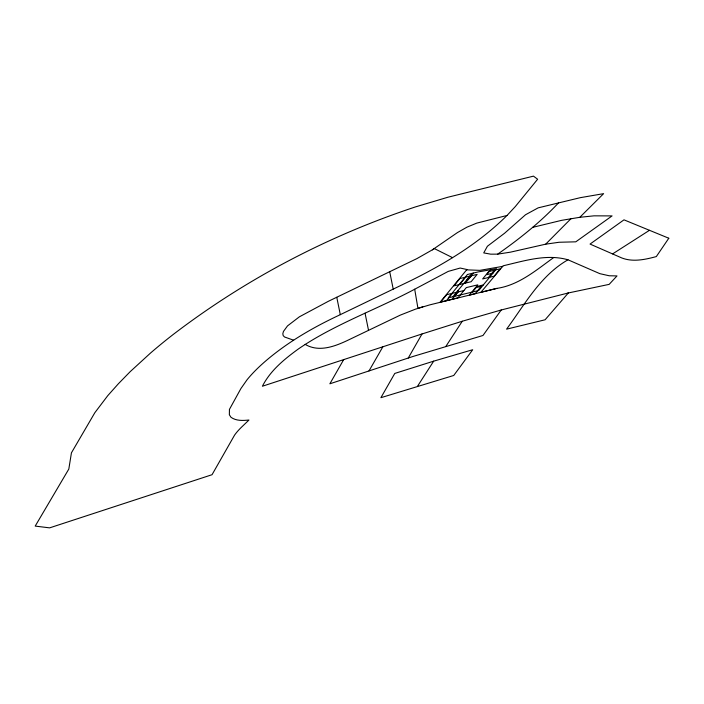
<?xml version="1.0" encoding="UTF-8"?>
<svg xmlns="http://www.w3.org/2000/svg" width="704" height="704" viewBox="0 0 704 704"><rect width="100%" height="100%" fill="white"/><g stroke="black" fill="none" stroke-linecap="round" stroke-linejoin="round"><path stroke-width="1.06" d="M343.684 359.621L329.859 383.803L413.16 356.418L482.979 335.482L501.239 309.98L568.339 292.961L545.09 319.783L506.563 329.164C524.911 304.33 540.294 275.66 567.978 259.794L599.852 273.662L609.215 275.774L617.012 275.915L609.171 284.363L567.732 293.093M408.258 358.037L422.03 333.96L462.273 321.235L501.239 309.98M368.984 370.946L382.853 346.79M417.639 386.056L433.673 361.161L472.71 349.721L453.746 375.47L380.89 397.698L394.777 373.437L433.673 361.161M446.01 346.192L462.273 321.235M439.974 302.368L466.902 269.518L460.17 268.039L448.228 271.401L414.691 289.221C376.27 309.751 334.391 324.315 298.276 349.034C284.328 359.181 270.345 370.568 262.39 386.241L422.03 333.96M446.406 300.652L452.426 293.304M459.65 284.495L465.67 277.147M452.901 296.745L472.05 273.39M454.124 296.446L458.682 290.893L457.459 291.192M473.273 273.09L468.31 279.145L467.086 279.435M452.153 299.262L458.172 291.922M465.397 283.105L471.416 275.757M472.516 292.002L477.066 286.449L483.305 284.944M490.776 269.72L486.702 274.701L492.932 273.187M488.374 277.552L494.393 270.204M558.624 202.796C540.382 222.2 519.482 238.911 497.693 254.135L490.697 254.17L483.736 252.903L487.406 246.242L504.627 233.2L525.527 214.746L538.173 207.847L580.325 197.666L603.618 193.653L579.823 217.298L561.616 220.343L532.646 227.357M507.021 215.468L515.346 206.527L537.627 179.23L533.474 176.141L447.92 197.226L415.36 206.941C328.381 235.734 245.951 278.863 173.149 334.523A276.786 90.112 -27.5 0 0 150.392 353.162L130.196 371.65L118.404 383.733L107.809 395.604L94.829 412.72L71.438 452.813L68.816 469.058L35.2 526.099L49.641 527.859L212.045 474.707L234.564 435.134A57.262 18.647 -27.5 0 1 241.604 427.09L248.97 420.024C242.933 420.64 236.157 421.036 230.991 417.287L229.354 414.762L229.442 409.385L240.9 388.564L247.025 379.817A116.688 37.99 -27.5 0 1 272.07 355.696C292.882 339.064 316.219 325.926 340.305 314.662L411.62 280.236C446.081 263.102 479.574 242.73 507.021 215.468L476.731 223.124L466.893 227.198L457.442 232.584L432.37 249.832L416.882 258.623L328.416 301.268L299.367 316.826L287.514 325.899L283.439 331.47L282.814 333.775L283.202 335.641L284.557 336.996L293.638 340.208M497.693 254.135L510.374 252.173L545.679 244.174L571.058 218.601M553.749 257.506C536.316 270.046 518.848 285.182 496.786 288.402L429.836 304.858L415.492 309.144L400.286 315.128L347.38 340.49C334.409 346.579 318.718 352.466 305.14 344.362M612.63 253.889L649.475 230.305M432.37 249.832L434.342 248.591L452.549 257.655M422.814 306.777L417.947 308.352L414.691 289.221M496.786 288.402L480.876 292.327L503.254 265.769C524.225 260.938 546.515 253.642 567.978 259.794M463.918 290.532L446.679 294.694L440.66 302.042L457.89 297.88L466.303 287.61L477.796 284.838L469.383 295.099L475.13 293.709L481.149 286.361L475.402 287.751M545.679 244.174L559.064 242.264L575.784 241.824L612.066 215.908L593.982 215.838L579.823 217.298M502.753 266.358L479.829 270.362L466.638 269.834M336.776 297.299L340.305 314.662M389.743 271.92L393.219 289.115M365.05 313.183L368.518 330.29M668.8 238.234L656.322 256.573C645.207 259.565 632.958 262.275 621.808 257.963L590.049 244.077L623.99 219.842L668.8 238.234M459.923 278.538L453.904 285.877L471.143 281.714L477.162 274.366L459.923 278.538M467.412 274.507L448.272 297.862L478.755 290.497L496.619 268.699L478.051 271.938L467.412 274.507M488.655 271.594L482.627 278.942L494.12 276.162L500.139 268.814L488.655 271.594"/></g></svg>
